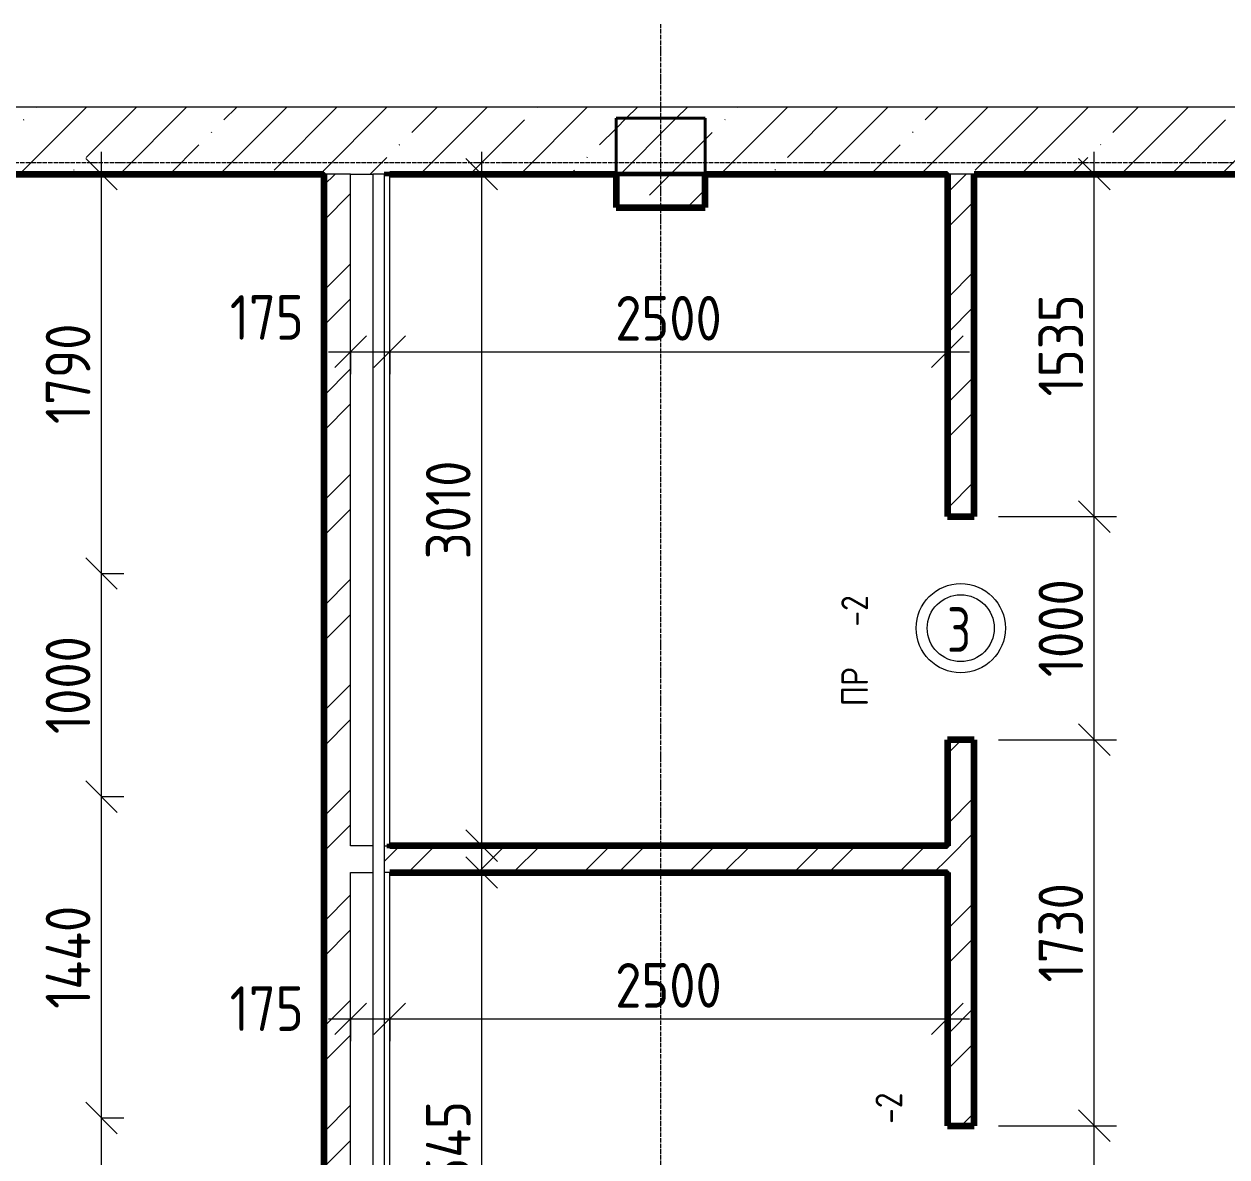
# Model space of a CAD drawing. Header units: millimetres. Extents: x -56773 to 221258, y -262288 to 26541.
# Drawn here: x -54 to 5338, y 4950 to 10027 of the extents above; entities that cross this region are included whole.
import ezdxf

# ---------------------------------------------------------------- set-up
doc = ezdxf.new("R2010")
doc.units = ezdxf.units.MM
doc.linetypes.add('ADSK_Линия сетки', pattern=[25, 20, -2.5, 0, -2.5])
for name, color, linetype, lineweight in [('3.1 Штукатурка для инвесторов', 5, 'Continuous', 60), ('3.2) Штук 4 вып Сентябрь', 162, 'Continuous', 120), ('4.3)Шпакл баз сент инв подв и 1 эт', 6, 'Continuous', 60), ('Марки', 7, 'Continuous', 20), ('Марки дверей', 7, 'Continuous', 20), ('Несущие колонны', 7, 'Continuous', 18), ('Оси', 7, 'Continuous', 9), ('Размеры', 7, 'Continuous', 9), ('Стены внутренние', 7, 'Continuous', 18), ('Стены штриховка', 7, 'Continuous', 9)]:
    doc.layers.add(name, color=color, linetype=linetype, lineweight=lineweight)
doc.styles.add('GOST Common_3', font='', dxfattribs={"width": 0.9, "height": 200})
doc.styles.add('GOST Common_9', font='', dxfattribs={"width": 0.9, "height": 120})
doc.styles.add('GOST Common_B', font='', dxfattribs={"width": 0.8, "height": 200})
doc.styles.get('GOST Common_3').set_extended_font_data('GOST Common')
doc.styles.get('GOST Common_9').set_extended_font_data('GOST Common')
doc.styles.get('GOST Common_B').set_extended_font_data('GOST Common', bold=True)
doc.dimstyles.new('ADSK_Основной_2_0', dxfattribs={"dimscale": 304.8, "dimtxt": 201.142999, "dimasz": 0.463911, "dimexe": 0.328084, "dimexo": 0.328084, "dimgap": 0.164042, "dimtad": 1, "dimdec": 3, "dimrnd": 0.001, "dimdsep": 46, "dimtxsty": 'GOST Common_3', "dimblk1": 'OBLIQUE', "dimblk2": 'OBLIQUE', "dimsah": 1, "dimcen": 0.09, "dimdle": 0.328084, "dimazin": 2, "dimtfac": 1, "dimtdec": 4, "dimtix": 1, "dimtmove": 0, "dimatfit": 3, "dimfxl": 1, "dimtvp": 1, "dimtolj": 1, "dimtzin": 0, "dimlwd": 20, "dimlwe": 20, "dimarcsym": 2})
doc.dimstyles.new('ADSK_Основной_2_0_1', dxfattribs={"dimscale": 304.8, "dimtxt": 201.142999, "dimasz": 0.463911, "dimexe": 0.328084, "dimexo": 0.328084, "dimgap": 0.164042, "dimtad": 1, "dimdec": 3, "dimrnd": 0.001, "dimdsep": 46, "dimtxsty": 'GOST Common_3', "dimblk1": 'OBLIQUE', "dimblk2": 'OBLIQUE', "dimsah": 1, "dimcen": 0.09, "dimdle": 0.328084, "dimazin": 2, "dimtfac": 1, "dimtdec": 4, "dimtix": 1, "dimtmove": 1, "dimatfit": 3, "dimfxl": 1, "dimtvp": 1, "dimtolj": 1, "dimtzin": 0, "dimlwd": 20, "dimlwe": 20, "dimarcsym": 2})
pattern_1 = [(45, (0, 0), (-224.5064, 224.5064), []), (45, (224.5, 0), (-224.5064, 224.5064), [396.875, -79.375, 3.353, -76.022])]
pattern_2 = [(45, (0, 0), (-235.732, 235.732), []), (45, (157.15, 0), (-235.732, 235.732), [])]

# ---------------------------------------------------------------- blocks, each defined once
blk = doc.blocks.new('ADSK_КолоннаЖБ_Прямоугольная - 400x400 мм-1809659-Кладочный план подвала')
at = {"layer": 'Несущие колонны', "lineweight": 40}
for p, q in [((-200, 200), (200, 200)), ((-200, -200), (-200, 200)), ((200, 200), (200, -200)), ((200, -200), (-200, -200))]:
    blk.add_line(p, q, dxfattribs=at)
blk = doc.blocks.new('М_двери1 - Марка экземпляра 2-3719212-Кладочный план подвала')
at = {"layer": 'Марки дверей'}
for radius in [2, 1.5]:
    blk.add_circle((0, 0), radius, dxfattribs=at)
blk = doc.blocks.new('_Oblique')
at = {"color": 0, "linetype": 'ByBlock', "lineweight": -2}
blk.add_line((-0.5, -0.5), (0.5, 0.5), dxfattribs=at)
blk = doc.blocks.new('DIMBLOCK246-Кладочный план подвала')
at = {"layer": 'Defpoints', "color": 0, "lineweight": 25, "transparency": 16777216}
for p in [(193.1, 5125), (293, 5125), (193.1, 4125)]:
    blk.add_point(p, dxfattribs=at)
at = {"layer": 'Размеры', "color": 0, "lineweight": 20, "transparency": 16777216}
for p, q in [((293, 4025), (293, 5225)), ((293.1, 5125), (393, 5125)), ((293.1, 4125), (393, 4125))]:
    blk.add_line(p, q, dxfattribs=at)
at = {"layer": 'Размеры', "color": 0, "lineweight": 20, "transparency": 16777216, "xscale": 141.4, "yscale": 141.4, "zscale": 141.4}
for p, rotation in [((293, 5125), 90), ((293, 4125), 270)]:
    blk.add_blockref('_Oblique', p, dxfattribs=dict(at, rotation=rotation))
at = {"layer": 'Размеры', "color": 0, "lineweight": 9, "transparency": 16777216, "insert": (143, 4625), "char_height": 200, "width": 560.473, "attachment_point": 5, "rotation": 90, "style": 'GOST Common_3'}
blk.add_mtext('\\A1;1000', dxfattribs=at)
blk = doc.blocks.new('DIMBLOCK247-Кладочный план подвала')
at = {"layer": 'Defpoints', "color": 0, "lineweight": 25, "transparency": 16777216}
for p in [(193.1, 6565), (293, 6565), (193.1, 5125)]:
    blk.add_point(p, dxfattribs=at)
at = {"layer": 'Размеры', "color": 0, "lineweight": 20, "transparency": 16777216}
for p, q in [((293, 5025), (293, 6665)), ((293.1, 6565), (393, 6565)), ((293.1, 5125), (393, 5125))]:
    blk.add_line(p, q, dxfattribs=at)
at = {"layer": 'Размеры', "color": 0, "lineweight": 20, "transparency": 16777216, "xscale": 141.4, "yscale": 141.4, "zscale": 141.4}
for p, rotation in [((293, 6565), 90), ((293, 5125), 270)]:
    blk.add_blockref('_Oblique', p, dxfattribs=dict(at, rotation=rotation))
at = {"layer": 'Размеры', "color": 0, "lineweight": 9, "transparency": 16777216, "insert": (143, 5845), "char_height": 200, "width": 601.383, "attachment_point": 5, "rotation": 90, "style": 'GOST Common_3'}
blk.add_mtext('\\A1;1440', dxfattribs=at)
blk = doc.blocks.new('DIMBLOCK248-Кладочный план подвала')
at = {"layer": 'Defpoints', "color": 0, "lineweight": 25, "transparency": 16777216}
for p in [(193.1, 7565), (293, 7565), (193.1, 6565)]:
    blk.add_point(p, dxfattribs=at)
at = {"layer": 'Размеры', "color": 0, "lineweight": 20, "transparency": 16777216}
for p, q in [((293, 6465), (293, 7665)), ((293.1, 7565), (393, 7565)), ((293.1, 6565), (393, 6565))]:
    blk.add_line(p, q, dxfattribs=at)
at = {"layer": 'Размеры', "color": 0, "lineweight": 20, "transparency": 16777216, "xscale": 141.4, "yscale": 141.4, "zscale": 141.4}
for p, rotation in [((293, 7565), 90), ((293, 6565), 270)]:
    blk.add_blockref('_Oblique', p, dxfattribs=dict(at, rotation=rotation))
at = {"layer": 'Размеры', "color": 0, "lineweight": 9, "transparency": 16777216, "insert": (143, 7065), "char_height": 200, "width": 560.473, "attachment_point": 5, "rotation": 90, "style": 'GOST Common_3'}
blk.add_mtext('\\A1;1000', dxfattribs=at)
blk = doc.blocks.new('DIMBLOCK249-Кладочный план подвала')
at = {"layer": 'Defpoints', "color": 0, "lineweight": 25, "transparency": 16777216}
for p in [(193.1, 9355), (293, 9355), (193.1, 7565)]:
    blk.add_point(p, dxfattribs=at)
at = {"layer": 'Размеры', "color": 0, "lineweight": 20, "transparency": 16777216}
for p, q in [((293, 7465), (293, 9455)), ((293.1, 9355), (393, 9355)), ((293.1, 7565), (393, 7565))]:
    blk.add_line(p, q, dxfattribs=at)
at = {"layer": 'Размеры', "color": 0, "lineweight": 20, "transparency": 16777216, "xscale": 141.4, "yscale": 141.4, "zscale": 141.4}
for p, rotation in [((293, 9355), 90), ((293, 7565), 270)]:
    blk.add_blockref('_Oblique', p, dxfattribs=dict(at, rotation=rotation))
at = {"layer": 'Размеры', "color": 0, "lineweight": 9, "transparency": 16777216, "insert": (143, 8460), "char_height": 200, "width": 560.473, "attachment_point": 5, "rotation": 90, "style": 'GOST Common_3'}
blk.add_mtext('\\A1;1790', dxfattribs=at)
blk = doc.blocks.new('DIMBLOCK295-Кладочный план подвала')
at = {"layer": 'Defpoints', "color": 0, "lineweight": 25, "transparency": 16777216}
for p in [(1410, 8658.9), (1585, 8658.9), (1585, 8558.9)]:
    blk.add_point(p, dxfattribs=at)
at = {"layer": 'Размеры', "color": 0, "lineweight": 20, "transparency": 16777216}
for p, q in [((1310, 8558.9), (1685, 8558.9)), ((1410, 8558.9), (1410, 8458.9)), ((1585, 8558.9), (1585, 8458.9))]:
    blk.add_line(p, q, dxfattribs=at)
at = {"layer": 'Размеры', "color": 0, "lineweight": 20, "transparency": 16777216, "xscale": 141.4, "yscale": 141.4, "zscale": 141.4, "rotation": 180}
blk.add_blockref('_Oblique', (1410, 8558.9), dxfattribs=at)
at = {"layer": 'Размеры', "color": 0, "lineweight": 20, "transparency": 16777216, "xscale": 141.4, "yscale": 141.4, "zscale": 141.4}
blk.add_blockref('_Oblique', (1585, 8558.9), dxfattribs=at)
at = {"layer": 'Размеры', "color": 0, "lineweight": 9, "transparency": 16777216, "insert": (868.4, 8812.7), "char_height": 200, "width": 409.104, "attachment_point": 1, "line_spacing_factor": 1.022761, "style": 'GOST Common_3'}
blk.add_mtext('\\A1;175', dxfattribs=at)
blk = doc.blocks.new('DIMBLOCK296-Кладочный план подвала')
at = {"layer": 'Defpoints', "color": 0, "lineweight": 25, "transparency": 16777216}
for p in [(1585, 8658.9), (4085, 8658.9), (4085, 8558.9)]:
    blk.add_point(p, dxfattribs=at)
at = {"layer": 'Размеры', "color": 0, "lineweight": 20, "transparency": 16777216}
for p, q in [((1485, 8558.9), (4185, 8558.9)), ((1585, 8558.9), (1585, 8458.9)), ((4085, 8558.9), (4085, 8458.9))]:
    blk.add_line(p, q, dxfattribs=at)
at = {"layer": 'Размеры', "color": 0, "lineweight": 20, "transparency": 16777216, "xscale": 141.4, "yscale": 141.4, "zscale": 141.4, "rotation": 180}
blk.add_blockref('_Oblique', (1585, 8558.9), dxfattribs=at)
at = {"layer": 'Размеры', "color": 0, "lineweight": 20, "transparency": 16777216, "xscale": 141.4, "yscale": 141.4, "zscale": 141.4}
blk.add_blockref('_Oblique', (4085, 8558.9), dxfattribs=at)
at = {"layer": 'Размеры', "color": 0, "lineweight": 9, "transparency": 16777216, "insert": (2835, 8708.9), "char_height": 200, "width": 605.475, "attachment_point": 5, "style": 'GOST Common_3'}
blk.add_mtext('\\A1;2500', dxfattribs=at)
blk = doc.blocks.new('DIMBLOCK297-Кладочный план подвала')
at = {"layer": 'Defpoints', "color": 0, "lineweight": 25, "transparency": 16777216}
for p in [(1897.6, 9355), (1997.6, 9355), (1897.6, 6345)]:
    blk.add_point(p, dxfattribs=at)
at = {"layer": 'Размеры', "color": 0, "lineweight": 20, "transparency": 16777216}
for p, q in [((1997.6, 6245), (1997.6, 9455)), ((1997.6, 9355), (2097.6, 9355)), ((1997.6, 6345), (2097.6, 6345))]:
    blk.add_line(p, q, dxfattribs=at)
at = {"layer": 'Размеры', "color": 0, "lineweight": 20, "transparency": 16777216, "xscale": 141.4, "yscale": 141.4, "zscale": 141.4}
for p, rotation in [((1997.6, 9355), 90), ((1997.6, 6345), 270)]:
    blk.add_blockref('_Oblique', p, dxfattribs=dict(at, rotation=rotation))
at = {"layer": 'Размеры', "color": 0, "lineweight": 9, "transparency": 16777216, "insert": (1847.6, 7850), "char_height": 200, "width": 560.473, "attachment_point": 5, "rotation": 90, "style": 'GOST Common_3'}
blk.add_mtext('\\A1;3010', dxfattribs=at)
blk = doc.blocks.new('DIMBLOCK299-Кладочный план подвала')
at = {"layer": 'Defpoints', "color": 0, "lineweight": 25, "transparency": 16777216}
for p in [(1897.6, 6225), (1997.6, 6225), (1897.6, 3680)]:
    blk.add_point(p, dxfattribs=at)
at = {"layer": 'Размеры', "color": 0, "lineweight": 20, "transparency": 16777216}
for p, q in [((1997.6, 3580), (1997.6, 6325)), ((1997.6, 6225), (2097.6, 6225)), ((1997.6, 3680), (2097.6, 3680))]:
    blk.add_line(p, q, dxfattribs=at)
at = {"layer": 'Размеры', "color": 0, "lineweight": 20, "transparency": 16777216, "xscale": 141.4, "yscale": 141.4, "zscale": 141.4}
for p, rotation in [((1997.6, 6225), 90), ((1997.6, 3680), 270)]:
    blk.add_blockref('_Oblique', p, dxfattribs=dict(at, rotation=rotation))
at = {"layer": 'Размеры', "color": 0, "lineweight": 9, "transparency": 16777216, "insert": (1847.6, 4952.5), "char_height": 200, "width": 625.93, "attachment_point": 5, "rotation": 90, "style": 'GOST Common_3'}
blk.add_mtext('\\A1;2545', dxfattribs=at)
blk = doc.blocks.new('DIMBLOCK300-Кладочный план подвала')
at = {"layer": 'Defpoints', "color": 0, "lineweight": 25, "transparency": 16777216}
for p in [(1410, 5669.4), (1585, 5669.4), (1585, 5569.4)]:
    blk.add_point(p, dxfattribs=at)
at = {"layer": 'Размеры', "color": 0, "lineweight": 20, "transparency": 16777216}
for p, q in [((1310, 5569.4), (1685, 5569.4)), ((1410, 5569.4), (1410, 5469.4)), ((1585, 5569.4), (1585, 5469.4))]:
    blk.add_line(p, q, dxfattribs=at)
at = {"layer": 'Размеры', "color": 0, "lineweight": 20, "transparency": 16777216, "xscale": 141.4, "yscale": 141.4, "zscale": 141.4, "rotation": 180}
blk.add_blockref('_Oblique', (1410, 5569.4), dxfattribs=at)
at = {"layer": 'Размеры', "color": 0, "lineweight": 20, "transparency": 16777216, "xscale": 141.4, "yscale": 141.4, "zscale": 141.4}
blk.add_blockref('_Oblique', (1585, 5569.4), dxfattribs=at)
at = {"layer": 'Размеры', "color": 0, "lineweight": 9, "transparency": 16777216, "insert": (868, 5715), "char_height": 200, "width": 409.104, "attachment_point": 1, "line_spacing_factor": 1.022761, "style": 'GOST Common_3'}
blk.add_mtext('\\A1;175', dxfattribs=at)
blk = doc.blocks.new('DIMBLOCK301-Кладочный план подвала')
at = {"layer": 'Defpoints', "color": 0, "lineweight": 25, "transparency": 16777216}
for p in [(1585, 5669.4), (4085, 5669.4), (4085, 5569.4)]:
    blk.add_point(p, dxfattribs=at)
at = {"layer": 'Размеры', "color": 0, "lineweight": 20, "transparency": 16777216}
for p, q in [((1485, 5569.4), (4185, 5569.4)), ((1585, 5569.4), (1585, 5469.4)), ((4085, 5569.4), (4085, 5469.4))]:
    blk.add_line(p, q, dxfattribs=at)
at = {"layer": 'Размеры', "color": 0, "lineweight": 20, "transparency": 16777216, "xscale": 141.4, "yscale": 141.4, "zscale": 141.4, "rotation": 180}
blk.add_blockref('_Oblique', (1585, 5569.4), dxfattribs=at)
at = {"layer": 'Размеры', "color": 0, "lineweight": 20, "transparency": 16777216, "xscale": 141.4, "yscale": 141.4, "zscale": 141.4}
blk.add_blockref('_Oblique', (4085, 5569.4), dxfattribs=at)
at = {"layer": 'Размеры', "color": 0, "lineweight": 9, "transparency": 16777216, "insert": (2835, 5719.4), "char_height": 200, "width": 605.475, "attachment_point": 5, "style": 'GOST Common_3'}
blk.add_mtext('\\A1;2500', dxfattribs=at)
blk = doc.blocks.new('DIMBLOCK303-Кладочный план подвала')
at = {"layer": 'Defpoints', "color": 0, "lineweight": 25, "transparency": 16777216}
for p in [(4215, 5090), (4743.7, 5090), (4215, 4090)]:
    blk.add_point(p, dxfattribs=at)
at = {"layer": 'Размеры', "color": 0, "lineweight": 20, "transparency": 16777216}
for p, q in [((4743.7, 3990), (4743.7, 5190)), ((4315, 5090), (4843.7, 5090)), ((4315, 4090), (4843.7, 4090))]:
    blk.add_line(p, q, dxfattribs=at)
at = {"layer": 'Размеры', "color": 0, "lineweight": 20, "transparency": 16777216, "xscale": 141.4, "yscale": 141.4, "zscale": 141.4}
for p, rotation in [((4743.7, 5090), 90), ((4743.7, 4090), 270)]:
    blk.add_blockref('_Oblique', p, dxfattribs=dict(at, rotation=rotation))
at = {"layer": 'Размеры', "color": 0, "lineweight": 9, "transparency": 16777216, "insert": (4593.7, 4590), "char_height": 200, "width": 560.473, "attachment_point": 5, "rotation": 90, "style": 'GOST Common_3'}
blk.add_mtext('\\A1;1000', dxfattribs=at)
blk = doc.blocks.new('DIMBLOCK304-Кладочный план подвала')
at = {"layer": 'Defpoints', "color": 0, "lineweight": 25, "transparency": 16777216}
for p in [(4215, 6820), (4743.7, 6820), (4215, 5090)]:
    blk.add_point(p, dxfattribs=at)
at = {"layer": 'Размеры', "color": 0, "lineweight": 20, "transparency": 16777216}
for p, q in [((4743.7, 4990), (4743.7, 6920)), ((4315, 6820), (4843.7, 6820)), ((4315, 5090), (4843.7, 5090))]:
    blk.add_line(p, q, dxfattribs=at)
at = {"layer": 'Размеры', "color": 0, "lineweight": 20, "transparency": 16777216, "xscale": 141.4, "yscale": 141.4, "zscale": 141.4}
for p, rotation in [((4743.7, 6820), 90), ((4743.7, 5090), 270)]:
    blk.add_blockref('_Oblique', p, dxfattribs=dict(at, rotation=rotation))
at = {"layer": 'Размеры', "color": 0, "lineweight": 9, "transparency": 16777216, "insert": (4593.7, 5955), "char_height": 200, "width": 560.473, "attachment_point": 5, "rotation": 90, "style": 'GOST Common_3'}
blk.add_mtext('\\A1;1730', dxfattribs=at)
blk = doc.blocks.new('DIMBLOCK305-Кладочный план подвала')
at = {"layer": 'Defpoints', "color": 0, "lineweight": 25, "transparency": 16777216}
for p in [(4215, 7820), (4743.7, 7820), (4215, 6820)]:
    blk.add_point(p, dxfattribs=at)
at = {"layer": 'Размеры', "color": 0, "lineweight": 20, "transparency": 16777216}
for p, q in [((4743.7, 6720), (4743.7, 7920)), ((4315, 7820), (4843.7, 7820)), ((4315, 6820), (4843.7, 6820))]:
    blk.add_line(p, q, dxfattribs=at)
at = {"layer": 'Размеры', "color": 0, "lineweight": 20, "transparency": 16777216, "xscale": 141.4, "yscale": 141.4, "zscale": 141.4}
for p, rotation in [((4743.7, 7820), 90), ((4743.7, 6820), 270)]:
    blk.add_blockref('_Oblique', p, dxfattribs=dict(at, rotation=rotation))
at = {"layer": 'Размеры', "color": 0, "lineweight": 9, "transparency": 16777216, "insert": (4593.7, 7320), "char_height": 200, "width": 560.473, "attachment_point": 5, "rotation": 90, "style": 'GOST Common_3'}
blk.add_mtext('\\A1;1000', dxfattribs=at)
blk = doc.blocks.new('DIMBLOCK306-Кладочный план подвала')
at = {"layer": 'Defpoints', "color": 0, "lineweight": 25, "transparency": 16777216}
for p in [(4643.7, 9355), (4743.7, 9355), (4215, 7820)]:
    blk.add_point(p, dxfattribs=at)
at = {"layer": 'Размеры', "color": 0, "lineweight": 20, "transparency": 16777216}
for p, q in [((4743.7, 7720), (4743.7, 9455)), ((4743.7, 9355), (4843.7, 9355)), ((4315, 7820), (4843.7, 7820))]:
    blk.add_line(p, q, dxfattribs=at)
at = {"layer": 'Размеры', "color": 0, "lineweight": 20, "transparency": 16777216, "xscale": 141.4, "yscale": 141.4, "zscale": 141.4}
for p, rotation in [((4743.7, 9355), 90), ((4743.7, 7820), 270)]:
    blk.add_blockref('_Oblique', p, dxfattribs=dict(at, rotation=rotation))
at = {"layer": 'Размеры', "color": 0, "lineweight": 9, "transparency": 16777216, "insert": (4593.7, 8587.5), "char_height": 200, "width": 560.473, "attachment_point": 5, "rotation": 90, "style": 'GOST Common_3'}
blk.add_mtext('\\A1;1535', dxfattribs=at)

msp = doc.modelspace()

# ---------------------------------------------------------------- hatches: boundary and pattern name
at = {"layer": 'Несущие колонны', "lineweight": 9}
h = msp.add_hatch(dxfattribs=at)
h.set_pattern_fill('FP_3', color=256, style=0, pattern_type=2)
h.set_pattern_definition(pattern_1)
h.paths.add_polyline_path([(3000, 9204.969), (3000, 9604.969), (2600, 9604.969), (2600, 9204.969)])
at = {"layer": 'Стены внутренние', "lineweight": 9}
h = msp.add_hatch(dxfattribs=at)
h.set_pattern_fill('FP_3', color=256, style=0, pattern_type=2)
h.set_pattern_definition(pattern_1)
h.paths.add_polyline_path([(8600, 9354.969), (8600, 9604.969), (8800, 9604.969), (8800, 9654.969), (-2950, 9654.969), (-2950, 9354.969), (2600, 9354.969), (2600, 9604.969), (3000, 9604.969), (3000, 9354.969), (6580.7811, 9354.969)])
h = msp.add_hatch(dxfattribs=at)
h.set_pattern_fill('FP_2', color=256, style=0, pattern_type=2)
h.set_pattern_definition(pattern_2)
h.paths.add_polyline_path([(1410, 2949.969), (1410, 9354.969), (1290, 9354.969), (1290, 2949.969)])
h = msp.add_hatch(dxfattribs=at)
h.set_pattern_fill('FP_2', color=256, style=0, pattern_type=2)
h.set_pattern_definition(pattern_2)
h.paths.add_polyline_path([(4205, 2949.969), (4205, 4089.969), (4085, 4089.969), (4085, 2949.969)])
h.paths.add_polyline_path([(4085, 5089.969), (4205, 5089.969), (4205, 6819.969), (4085, 6819.969), (4085, 5793.2123)])
h.paths.add_polyline_path([(4085, 7819.969), (4205, 7819.969), (4205, 9354.969), (4085, 9354.969)])
h = msp.add_hatch(dxfattribs=at)
h.set_pattern_fill('FP_2', color=256, style=0, pattern_type=2)
h.set_pattern_definition(pattern_2)
h.paths.add_polyline_path([(4085, 6224.969), (4085, 6344.969), (1560, 6344.969), (1560, 6224.969), (3862.8518, 6224.969)])
h.paths.add_polyline_path([(1510, 6224.969), (1510, 6344.969), (1410, 6344.969), (1410, 6224.969)])

# ---------------------------------------------------------------- linework, layer by layer
at = {"layer": '3.1 Штукатурка для инвесторов'}
for points in [[(-260, 7564.969), (-260, 9354.969), (1290, 9354.969), (1290, 2064.969)], [(4085, 7819.969), (4085, 9354.969), (1560, 9354.969)], [(4205, 9354.969), (8600, 9354.969), (8600, 9204.969), (8800, 9204.969), (8800, 6344.969), (6125, 6344.969), (6125, 7664.969)], [(1572.5, 6344.969), (4085, 6344.969), (4085, 6819.969)], [(4085, 5089.969), (4085, 6224.969), (1585, 6224.969)]]:
    msp.add_lwpolyline(points, dxfattribs=at)
at = {"layer": '3.2) Штук 4 вып Сентябрь'}
for p, q in [((-260, 9354.969), (1290, 9354.969)), ((1290, 9354.969), (1290, 2064.969)), ((1585, 9354.969), (2600, 9354.969)), ((2600, 9354.969), (2600, 9204.969)), ((3000, 9354.969), (4085, 9354.969)), ((3000, 9204.969), (3000, 9354.969)), ((4085, 9354.969), (4085, 7819.969)), ((4205, 9354.969), (6005, 9354.969)), ((4205, 7819.969), (4205, 9354.969)), ((2600, 9204.969), (3000, 9204.969)), ((4085, 7819.969), (4205, 7819.969)), ((4205, 6819.969), (4085, 6819.969)), ((4085, 6819.969), (4085, 6344.969)), ((4205, 5089.969), (4205, 6819.969)), ((4085, 6344.969), (1585, 6344.969)), ((1585, 6224.969), (4085, 6224.969)), ((4085, 6224.969), (4085, 5089.969)), ((4085, 5089.969), (4205, 5089.969))]:
    msp.add_line(p, q, dxfattribs=at)
at = {"layer": '4.3)Шпакл баз сент инв подв и 1 эт'}
for p, q in [((-260, 9354.969), (1290, 9354.969)), ((1290, 9354.969), (1290, 2064.969)), ((4205, 9354.969), (6005, 9354.969)), ((4205, 7819.969), (4205, 9354.969)), ((4205, 5089.969), (4205, 6819.969))]:
    msp.add_line(p, q, dxfattribs=at)
at = {"layer": 'Оси', "linetype": 'ADSK_Линия сетки', "lineweight": 5}
for p, q in [((2800, -10973.8823), (2800, 10027.4451)), ((62221.372, 9404.969), (-25240.0967, 9404.969))]:
    msp.add_line(p, q, dxfattribs=at)
at = {"layer": 'Стены внутренние', "lineweight": 5}
for p, q in [((8800, 9654.969), (-2950, 9654.969)), ((1410, 9354.969), (1510, 9354.969)), ((1410, 6344.969), (1410, 9354.969)), ((1510, 9354.969), (1510, 6344.969)), ((1585, 6344.969), (1585, 9354.969)), ((1510, 6344.969), (1410, 6344.969)), ((1410, 6224.969), (1510, 6224.969)), ((1410, 3679.969), (1410, 6224.969)), ((1510, 6224.969), (1510, 3679.969)), ((1585, 3679.969), (1585, 6224.969))]:
    msp.add_line(p, q, dxfattribs=at)
at = {"layer": 'Стены штриховка', "lineweight": 9}
for p, q in [((1410, 9354.969), (1290, 9354.969)), ((1585, 9354.969), (1510, 9354.969)), ((1560, 9354.969), (1560, 3654.969)), ((4205, 9354.969), (4085, 9354.969)), ((1510, 6344.969), (1510, 6224.969)), ((1560, 6344.969), (1585, 6344.969)), ((1585, 6224.969), (1560, 6224.969))]:
    msp.add_line(p, q, dxfattribs=at)

# ---------------------------------------------------------------- block references
at = {"layer": '3.2) Штук 4 вып Сентябрь', "rotation": 89.9999999999999}
msp.add_blockref('ADSK_КолоннаЖБ_Прямоугольная - 400x400 мм-1809659-Кладочный план подвала', (2800, 9404.969), dxfattribs=at)
at = {"layer": 'Марки дверей', "xscale": 99.99999999999993, "yscale": 99.99999999999993, "zscale": 99.99999999999993}
msp.add_blockref('М_двери1 - Марка экземпляра 2-3719212-Кладочный план подвала', (4145, 7319.969), dxfattribs=at)

# ---------------------------------------------------------------- texts
at = {"layer": 'Марки', "lineweight": 9, "char_height": 120, "attachment_point": 1, "rotation": 90, "style": 'GOST Common_9'}
for s, insert, width in [('-2', (3609.586, 7327.2256), 389.620125), ('ПР', (3609.586, 6970.0381), 432.91125), ('-2', (3762.9837, 5098.5543), 389.620125)]:
    msp.add_mtext(s, dxfattribs=dict(at, insert=insert, width=width))
at = {"layer": 'Марки дверей', "lineweight": 5, "insert": (4083.7426, 7413.6279), "char_height": 200, "width": 141.097, "attachment_point": 1, "style": 'GOST Common_B'}
msp.add_mtext('\\fGOST Common|b1|i0|c204|p34|;\\W.8;3', dxfattribs=at)

# ---------------------------------------------------------------- dimensions: what is measured, and where the dimension line sits
at = {"layer": 'Размеры', "lineweight": 9}
for base, p1, p2, override, picture, middle in [((293.042, 9354.969), (193.0571, 7564.969), (193.0571, 9354.969), {"dimpost": '<>', "dimfxl": 1790}, 'DIMBLOCK249-Кладочный план подвала', (143.042, 8459.969)), ((1997.5779, 9354.969), (1897.593, 6344.969), (1897.593, 9354.969), {"dimpost": '<>', "dimfxl": 3010}, 'DIMBLOCK297-Кладочный план подвала', (1847.5779, 7849.969)), ((4743.6541, 9354.969), (4215, 7819.969), (4643.6692, 9354.969), {"dimpost": '<>', "dimfxl": 1593.73219}, 'DIMBLOCK306-Кладочный план подвала', (4593.6541, 8587.469)), ((4743.6541, 7819.969), (4215, 6819.969), (4215, 7819.969), {"dimpost": '<>', "dimfxl": 1000}, 'DIMBLOCK305-Кладочный план подвала', (4593.6541, 7319.969)), ((293.042, 7564.969), (193.0571, 6564.969), (193.0571, 7564.969), {"dimpost": '<>', "dimfxl": 1000}, 'DIMBLOCK248-Кладочный план подвала', (143.042, 7064.969)), ((4743.6541, 6819.969), (4215, 5089.969), (4215, 6819.969), {"dimpost": '<>', "dimfxl": 1730}, 'DIMBLOCK304-Кладочный план подвала', (4593.6541, 5954.969)), ((293.042, 6564.969), (193.0571, 5124.969), (193.0571, 6564.969), {"dimpost": '<>', "dimfxl": 1440}, 'DIMBLOCK247-Кладочный план подвала', (143.042, 5844.969)), ((1997.5779, 6224.969), (1897.593, 3679.969), (1897.593, 6224.969), {"dimpost": '<>', "dimfxl": 2545}, 'DIMBLOCK299-Кладочный план подвала', (1847.5779, 4952.469)), ((293.042, 5124.969), (193.0571, 4124.969), (193.0571, 5124.969), {"dimpost": '<>', "dimfxl": 1000}, 'DIMBLOCK246-Кладочный план подвала', (143.042, 4624.969)), ((4743.6541, 5089.969), (4215, 4089.969), (4215, 5089.969), {"dimpost": '<>', "dimfxl": 1000}, 'DIMBLOCK303-Кладочный план подвала', (4593.6541, 4589.969))]:
    dim = msp.add_linear_dim(base=base, p1=p1, p2=p2, angle=90, dimstyle='ADSK_Основной_2_0', override=override, dxfattribs=at)
    dim.commit()
    dim.dimension.update_dxf_attribs({"geometry": picture, "text_midpoint": middle})
for base, p1, p2, picture, middle in [((1585, 8558.9451), (1410, 8658.93), (1585, 8658.93), 'DIMBLOCK295-Кладочный план подвала', (1072.9346, 8496.0199)), ((1585, 5569.4183), (1410, 5669.4032), (1585, 5669.4032), 'DIMBLOCK300-Кладочный план подвала', (1072.5715, 5398.3252))]:
    dim = msp.add_linear_dim(base=base, p1=p1, p2=p2, dimstyle='ADSK_Основной_2_0_1', override={"dimpost": '<>', "dimfxl": 175}, dxfattribs=at)
    dim.commit()
    dim.dimension.update_dxf_attribs({"geometry": picture, "text_midpoint": middle, "dimtype": 160})
for base, p1, p2, picture, middle in [((4085, 8558.9451), (1585, 8658.93), (4085, 8658.93), 'DIMBLOCK296-Кладочный план подвала', (2835, 8708.9451)), ((4085, 5569.4183), (1585, 5669.4032), (4085, 5669.4032), 'DIMBLOCK301-Кладочный план подвала', (2835, 5719.4183))]:
    dim = msp.add_linear_dim(base=base, p1=p1, p2=p2, dimstyle='ADSK_Основной_2_0', override={"dimpost": '<>', "dimfxl": 2500}, dxfattribs=at)
    dim.commit()
    dim.dimension.update_dxf_attribs({"geometry": picture, "text_midpoint": middle})

doc.saveas('drawing.dxf')
